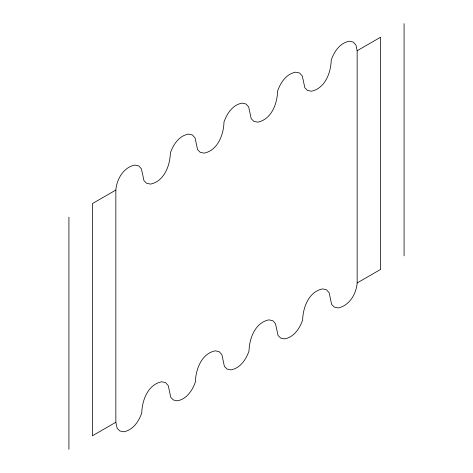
<?xml version="1.0" encoding="UTF-8"?>
<svg xmlns="http://www.w3.org/2000/svg" width="473" height="473" viewBox="0 0 473 473"><rect width="100%" height="100%" fill="white"/><g stroke="black" fill="none" stroke-linecap="round" stroke-linejoin="round"><path stroke-width="0.71" d="M115.844 190.057C116.648 179.226 123.524 167.359 134.805 165.053L138.731 165.899L141.427 168.879L143.963 180.633L146.583 183.258L150.509 184.103C164.32 181.224 170.02 165.544 170.369 152.927C173.295 144.537 179.054 135.751 188.431 134.096L192.357 134.941L195.053 137.921L197.59 149.675L200.209 152.3L204.135 153.146C217.941 150.26 223.64 134.586 223.989 121.969C226.922 113.579 232.681 104.787 242.052 103.132L245.978 103.983L248.674 106.957L251.21 118.717L253.835 121.336L257.761 122.188C271.567 119.302 277.267 103.622 277.616 91.011C280.542 82.621 286.307 73.829 295.678 72.174L299.604 73.019L302.3 75.999L304.837 87.753L307.456 90.378L311.382 91.224C325.193 88.339 330.893 72.665 331.242 60.047C334.169 51.658 339.927 42.866 349.299 41.216L353.23 42.062L355.927 45.036L357.156 50.741L357.156 282.943C356.352 293.774 349.476 305.641 338.195 307.947L334.269 307.101L331.65 304.476L329.113 292.716L326.417 289.742L322.491 288.897C308.68 291.776 302.98 307.456 302.631 320.073C299.705 328.463 293.946 337.249 284.569 338.905L280.643 338.059L278.023 335.434L275.487 323.68L272.791 320.7L268.865 319.854C255.059 322.74 249.36 338.414 249.011 351.031C246.078 359.421 240.319 368.213 230.948 369.868L227.022 369.017L224.397 366.392L221.867 354.638L219.165 351.664L215.239 350.812C201.433 353.698 195.733 369.378 195.384 381.989C192.458 390.379 186.693 399.171 177.322 400.826L173.396 399.981L170.777 397.355L168.24 385.596L165.544 382.622L161.618 381.776C147.807 384.661 142.107 400.335 141.758 412.953C138.831 421.342 133.073 430.134 123.701 431.784L119.77 430.938L117.15 428.313L115.844 422.259L115.844 190.057L92.383 203.603L92.383 435.804L115.844 422.259M357.156 50.741L380.617 37.196L380.617 269.397L357.156 282.943M404.078 23.65L404.078 255.852M68.922 217.148L68.922 449.35"/></g></svg>
